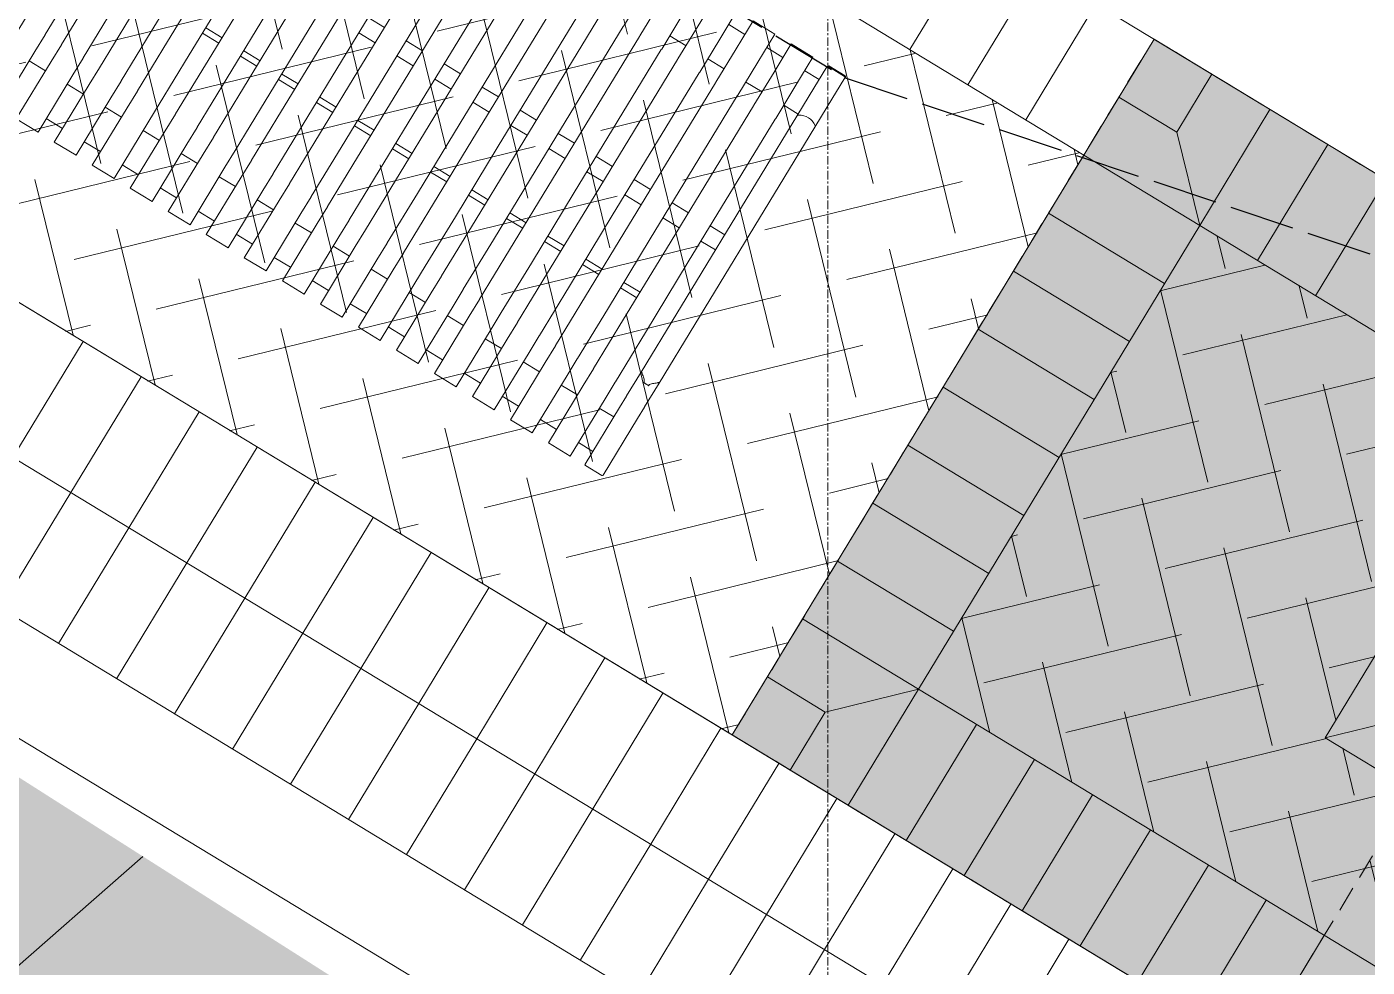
# Model space of a CAD drawing. Header units: inches. Extents: x 3268 to 7018, y 976 to 6708.
# Drawn here: x 4640.5 to 4719.6, y 1883.7 to 1939.2 of the extents above; entities that cross this region are included whole.
import ezdxf

# ---------------------------------------------------------------- set-up
doc = ezdxf.new("R2010")
doc.units = ezdxf.units.IN
doc.header["$MEASUREMENT"] = 0
for name, pattern in [('Grid Line 1_2_', [0.8749999999999999, 0.4999999999999999, -0.125, 0.125, -0.125]), ('IMPORT-DASHED4', [2.25, 1.5, -0.7499999999999998]), ('IMPORT-EASEMENT2', [4.799999999999999, 3.839999999999999, -0.9599999999999999])]:
    doc.linetypes.add(name, pattern=pattern)
for name, color, linetype, lineweight in [('C-ANNO-5FT-PED-ZONE', 130, 'Continuous', 25), ('C-CURB-BACK', 40, 'Continuous', 13), ('C-CURB-FACE', 80, 'Continuous', 13), ('L-MASK', 245, 'Continuous', 35), ('L-PVMT-ASPH', 140, 'Continuous', 15), ('L-PVMT-ASPH-HATC', 252, 'Continuous', 15), ('L-PVMT-BRCK-HATC', 252, 'Continuous', 15), ('L-PVMT-BRICK', 20, 'Continuous', 13), ('L-SITE-FURN-DETL', 41, 'Continuous', 9), ('L-SITE-TREE-GRAT', 250, 'Continuous', 13), ('S-GRID', 1, 'Continuous', 9), ('site_dwg', 8, 'Continuous', 9)]:
    doc.layers.add(name, color=color, linetype=linetype, lineweight=lineweight)
doc.layers.add('NPLT', color=200, linetype='Continuous', lineweight=13, plot=False)

# ---------------------------------------------------------------- blocks, each defined once
blk = doc.blocks.new('site_dwg_b1-12649367-Overall Retail Plan Opt 2')
at = {"layer": 'L-PVMT-BRCK-HATC', "color": 53}
blk.add_line((0, -7.990953345783054), (0, 0), dxfattribs=at)
blk = doc.blocks.new('site_dwg_b2-12649368-Overall Retail Plan Opt 2')
at = {"layer": 'L-PVMT-BRCK-HATC', "color": 53}
blk.add_line((0, 0), (0, 7.990953347180038), dxfattribs=at)
blk = doc.blocks.new('site_dwg_seatwall-12649373-Overall Retail Plan Opt 2')
at = {"layer": 'L-SITE-FURN-DETL', "color": 133}
for p, q in [((-10.77486152015626, 37.06250000093132), (-10.77486152015626, 35.93750000093132)), ((-4.822623370215296, 36.31764895934611), (-4.822623370215296, 36.68235104531049)), ((16.77585999760776, 37.0625000023283), (16.77585999760776, 35.93750000093132)), ((16.81995170284062, 37.06250000372528), (16.81995170284062, 35.9375000023283)), ((-9.837424300611017, 35.87500000186264), (-9.837424300611017, 34.87500000139698)), ((-7.462424299679696, 35.87500000325962), (-7.462424299679696, 34.87500000279396)), ((4.074446325190364, 35.87500000325962), (4.074446325190364, 34.87500000279396)), ((5.124446324072777, 35.87500000325962), (5.124446324072777, 34.87500000279396)), ((13.4634609343484, 35.87500000186264), (13.4634609343484, 34.87500000279396)), ((15.83846093527973, 35.87500000325962), (15.83846093527973, 34.87500000279396)), ((-9.837424300611017, 33.37500000279396), (-9.837424300611017, 32.25000000139698)), ((-7.462424299679696, 33.37500000279396), (-7.462424299679696, 32.25000000279396)), ((-0.7460349379107355, 32.25000000139698), (-0.7460349379107355, 33.37500000279396)), ((-0.3710349379107356, 32.25000000279396), (-0.3710349379107356, 33.37500000279396)), ((4.074446325190364, 33.37500000279396), (4.074446325190364, 32.25000000279396)), ((5.124446326866745, 33.37500000279396), (5.124446326866745, 32.25000000279396)), ((13.46346093714237, 33.37500000139698), (13.46346093714237, 32.25000000139698)), ((15.83846093807369, 33.37500000279396), (15.83846093807369, 32.25000000279396)), ((-9.837424303404985, 30.75000000279396), (-9.837424303404985, 29.62500000279396)), ((-7.462424302473663, 30.75000000279396), (-7.462424302473663, 29.62500000139698)), ((-0.7460349407047032, 29.62500000279396), (-0.7460349407047032, 30.75000000279396)), ((-0.3710349379107356, 29.62500000139698), (-0.3710349379107356, 30.75000000279396)), ((4.074446325190364, 30.75000000139698), (4.074446325190364, 29.62500000279396)), ((5.124446326866745, 30.75000000279396), (5.124446326866745, 29.62500000279396)), ((13.46346093714237, 30.75000000279396), (13.46346093714237, 29.62500000279396)), ((15.83846093527973, 30.75000000139698), (15.83846093527973, 29.62500000279396)), ((-9.83742429781705, 28.12500000279396), (-9.83742429781705, 27.00000000279396)), ((-7.462424299679696, 28.12500000279396), (-7.462424299679696, 27.00000000279396)), ((-0.7460349379107355, 27.00000000279396), (-0.7460349379107355, 28.12500000279396)), ((-0.3710349379107356, 27.00000000279396), (-0.3710349379107356, 28.12500000279396)), ((4.074446325190364, 28.12500000279396), (4.074446325190364, 27.00000000139698)), ((5.124446326866745, 28.12500000139698), (5.124446326866745, 27.00000000139698)), ((13.46346093714237, 28.12500000279396), (13.46346093714237, 27.00000000279396)), ((-9.837424300611017, 25.50000000279396), (-9.837424300611017, 24.37500000279396)), ((-7.462424302473663, 25.50000000279396), (-7.462424302473663, 24.37500000279396)), ((-0.7460349407047032, 24.37500000279396), (-0.7460349407047032, 25.50000000139698)), ((-0.3710349379107356, 24.37500000279396), (-0.3710349379107356, 25.50000000279396)), ((4.074446325190364, 25.50000000279396), (4.074446325190364, 24.37500000139698)), ((5.124446324072777, 25.50000000139698), (5.124446324072777, 24.37500000279396)), ((-9.837424300611017, 22.87500000279396), (-9.837424300611017, 21.75000000279396)), ((-7.462424299679696, 22.87500000139698), (-7.462424299679696, 21.75000000279396)), ((-0.7460349379107355, 21.75000000279396), (-0.7460349379107355, 22.87500000279396)), ((-0.3710349407047033, 21.75000000279396), (-0.3710349407047033, 22.87500000139698)), ((4.074446325190364, 22.87500000279396), (4.074446325190364, 21.75000000279396)), ((5.124446324072777, 22.87500000279396), (5.124446324072777, 21.75000000279396)), ((-9.837424300611017, 20.25000000139698), (-9.837424300611017, 19.12500000139698)), ((-7.462424299679696, 20.25000000279396), (-7.462424299679696, 19.12500000279396)), ((-0.7460349379107355, 19.12500000279396), (-0.7460349379107355, 20.25000000279396)), ((-0.3710349379107356, 19.12500000279396), (-0.3710349379107356, 20.25000000139698)), ((4.074446322396397, 20.25000000279396), (4.074446322396397, 19.12500000279396)), ((5.124446326866745, 20.25000000279396), (5.124446326866745, 19.12500000139698)), ((-9.837424300611017, 17.62500000139698), (-9.837424300611017, 16.50000000279396)), ((-7.462424302473663, 17.62500000279396), (-7.462424302473663, 16.50000000279396)), ((-0.7460349407047032, 16.50000000139698), (-0.7460349407047032, 17.62500000139698)), ((-0.3710349407047033, 16.50000000279396), (-0.3710349407047033, 17.62500000279396)), ((4.074446327984332, 17.62500000279396), (4.074446327984332, 16.50000000279396)), ((5.124446324072777, 17.62500000279396), (5.124446324072777, 16.50000000279396)), ((-9.837424300611017, 15.00000000279397), (-9.837424300611017, 13.87500000279397)), ((-7.462424299679696, 15.00000000139698), (-7.462424299679696, 13.87500000139698)), ((-0.7460349407047032, 13.87500000279397), (-0.7460349407047032, 15.00000000139698)), ((-0.3710349407047033, 13.87500000139698), (-0.3710349407047033, 15.00000000139698)), ((4.074446325190364, 15.00000000279397), (4.074446325190364, 13.87500000279397)), ((5.124446326866745, 15.00000000279397), (5.124446326866745, 13.87500000279397)), ((-9.837424303404985, 12.37500000139698), (-9.837424303404985, 11.25000000139698)), ((-7.462424302473663, 12.37500000139698), (-7.462424302473663, 11.25000000279397)), ((-0.7460349407047032, 11.25000000279397), (-0.7460349407047032, 12.37500000279397)), ((-0.3710349379107356, 11.25000000139698), (-0.3710349379107356, 12.37500000279397)), ((4.074446325190364, 12.37500000139698), (4.074446325190364, 11.25000000139698)), ((5.124446324072777, 12.37500000139698), (5.124446324072777, 11.25000000279397)), ((-9.837424300611017, 9.750000002793966), (-9.837424300611017, 8.625000001396982)), ((-7.462424299679696, 9.750000002793966), (-7.462424299679696, 8.625000002793966)), ((-0.7460349379107355, 8.625000001396982), (-0.7460349379107355, 9.750000002793966)), ((-0.3710349379107356, 8.625000002793966), (-0.3710349379107356, 9.750000002793966)), ((-9.837424300611017, 7.125000002793967), (-9.837424300611017, 5.999999999999999)), ((-7.462424299679696, 7.125000002793967), (-7.462424299679696, 6.000000001396983)), ((-0.7460349379107355, 6.000000002793967), (-0.7460349379107355, 7.125000002793967)), ((-0.3710349379107356, 6.000000002793967), (-0.3710349379107356, 7.125000002793967)), ((-9.837424300611017, 4.500000001396983), (-9.837424300611017, 3.375000002793967)), ((-7.462424299679696, 4.500000002793967), (-7.462424299679696, 3.375000002793967)), ((-0.7460349379107355, 3.375000002793967), (-0.7460349379107355, 4.500000002793967)), ((-0.3710349407047033, 3.375000002793967), (-0.3710349407047033, 4.500000002793967)), ((-9.83742429781705, 1.875000002793968), (-9.83742429781705, 0.7500000027939676)), ((-7.462424299679696, 1.875000002793968), (-7.462424299679696, 0.7500000027939676)), ((-9.837424300611017, -0.7499999972060322), (-9.837424300611017, -1.874999997206032)), ((-7.462424302473663, -0.749999998603016), (-7.462424302473663, -1.874999997206032)), ((-7.462424299679696, -3.374999998603016), (-7.462424299679696, -4.499999997206031))]:
    blk.add_line(p, q, dxfattribs=at)
at = {"layer": 'L-SITE-FURN-DETL', "color": 133, "flags": 128}
for points in [[(16.74842807091772, 37.12500000279396), (16.71335999853909, 37.12500000279396), (14.70997481513768, 37.12500000279396), (13.30513571854681, 37.12500000279396), (9.263165311887859, 37.12500000279396), (-0.3056832393631339, 37.12500000279396), (-4.36625154968351, 37.12500000279396), (-6.01075614709407, 37.12500000279396), (-6.030566347762941, 37.12500000279396), (-6.805258967913686, 37.12500000279396), (-10.71236151829362, 37.12500000279396)], [(16.74842806812375, 35.87500000186264), (16.71335999574512, 35.87500000186264), (14.70997481513768, 35.87500000186264), (13.30513572134077, 35.87500000186264), (9.263165311887859, 35.87500000186264), (-0.3056832393631339, 35.87500000186264), (-4.36625154968351, 35.87500000186264), (-6.010756144300102, 35.87500000186264), (-6.030566347762941, 35.87500000186264), (-6.805258965119719, 35.87500000186264), (-10.71236151829362, 35.87500000186264)]]:
    blk.add_lwpolyline(points, dxfattribs=at)
for points in [[(12.50366958137601, 33.37500000279396), (12.54724745359272, 33.37500000279396), (14.83616689033806, 33.37500000279396), (16.77596093527972, 33.37500000279396), (16.77596093527972, 34.87500000279396), (14.83616689033806, 34.87500000279396), (12.54724745359272, 34.87500000279396), (12.50366958416998, 34.87500000279396), (2.63853739388287, 34.87500000279396), (-2.235896377824246, 34.87500000279396), (-5.640168118290602, 34.87500000279396), (-5.658659954555332, 34.87500000279396), (-6.811271360144018, 34.87500000279396), (-10.77455251011997, 34.87500000279396), (-10.77455251011997, 33.37500000279396), (-6.811271360144018, 33.37500000279396), (-5.658659960143267, 33.37500000279396), (-5.640168118290602, 33.37500000279396), (-2.235896377824246, 33.37500000279396), (2.638537391088903, 33.37500000279396)], [(12.50366958416998, 30.75000000279396), (12.54724745079875, 30.75000000279396), (14.83616689033806, 30.75000000279396), (16.77596093527972, 30.75000000279396), (16.77596093527972, 32.25000000279396), (14.83616689033806, 32.25000000279396), (12.54724745079875, 32.25000000279396), (12.50366958137601, 32.25000000279396), (2.638537391088903, 32.25000000279396), (-2.235896377824246, 32.25000000279396), (-5.640168118290602, 32.25000000279396), (-5.658659954555332, 32.25000000279396), (-6.811271360144018, 32.25000000279396), (-10.77455250732601, 32.25000000279396), (-10.77455250732601, 30.75000000279396), (-6.811271362937986, 30.75000000279396), (-5.658659954555332, 30.75000000279396), (-5.640168115496635, 30.75000000279396), (-2.235896377824246, 30.75000000279396), (2.638537391088903, 30.75000000279396)], [(12.50366958137601, 28.12500000279396), (2.638537391088903, 28.12500000279396), (-2.235896377824246, 28.12500000279396), (-5.640168118290602, 28.12500000279396), (-5.658659957349299, 28.12500000279396), (-6.811271360144018, 28.12500000279396), (-10.77455251011997, 28.12500000279396), (-10.77455251011997, 29.62500000279396), (-6.811271360144018, 29.62500000279396), (-5.658659957349299, 29.62500000279396), (-5.640168118290602, 29.62500000279396), (-2.235896377824246, 29.62500000279396), (2.638537391088903, 29.62500000279396), (12.50366958137601, 29.62500000279396), (12.54724745359272, 29.62500000279396), (14.83616688754409, 29.62500000279396), (16.77596093807369, 29.62500000279396), (16.77596093807369, 28.12500000279396), (14.83616688754409, 28.12500000279396), (12.54724745359272, 28.12500000279396)], [(-10.77455251011997, 25.50000000279396), (-10.77455251011997, 27.00000000279396), (-6.811271362937986, 27.00000000279396), (-5.658659957349299, 27.00000000279396), (-5.640168118290602, 27.00000000279396), (-2.235896380618214, 27.00000000279396), (2.638537388294935, 27.00000000279396), (12.50366958137601, 27.00000000279396), (12.54724745359272, 27.00000000279396), (14.83616689033806, 27.00000000279396), (16.77596093527972, 27.00000000279396), (16.77596093527972, 25.50000000279396), (14.83616688754409, 25.50000000279396), (12.54724745638668, 25.50000000279396), (12.50366958137601, 25.50000000279396), (2.638537388294935, 25.50000000279396), (-2.235896377824246, 25.50000000279396), (-5.640168118290602, 25.50000000279396), (-5.658659957349299, 25.50000000279396), (-6.811271360144018, 25.50000000279396)], [(12.50366958137601, 22.87500000139698), (12.54724745359272, 22.87500000139698), (14.83616688754409, 22.87500000139698), (16.77596093527972, 22.87500000139698), (16.77596093527972, 24.37500000279396), (14.83616688754409, 24.37500000279396), (12.54724745359272, 24.37500000279396), (12.50366958137601, 24.37500000279396), (2.638537391088903, 24.37500000279396), (-2.235896375030279, 24.37500000279396), (-5.640168118290602, 24.37500000279396), (-5.658659957349299, 24.37500000279396), (-6.811271362937986, 24.37500000279396), (-10.77455251011997, 24.37500000279396), (-10.77455251011997, 22.87500000279396), (-6.811271362937986, 22.87500000279396), (-5.658659957349299, 22.87500000279396), (-5.64016812108457, 22.87500000279396), (-2.235896377824246, 22.87500000279396), (2.638537391088903, 22.87500000279396)], [(12.50366958137601, 20.25000000279396), (2.638537391088903, 20.25000000279396), (-2.235896375030279, 20.25000000279396), (-5.640168118290602, 20.25000000279396), (-5.658659957349299, 20.25000000279396), (-6.811271360144018, 20.25000000279396), (-10.77455250732601, 20.25000000279396), (-10.77455250732601, 21.75000000279396), (-6.811271360144018, 21.75000000279396), (-5.658659957349299, 21.75000000279396), (-5.640168115496635, 21.75000000279396), (-2.235896375030279, 21.75000000279396), (2.638537391088903, 21.75000000279396), (12.50366958416998, 21.75000000279396), (12.54724745638668, 21.75000000279396), (14.83616689033806, 21.75000000279396), (16.77596093527972, 21.75000000279396), (16.77596093527972, 20.25000000279396), (14.83616688754409, 20.25000000279396), (12.54724745359272, 20.25000000279396)], [(12.50366958416998, 17.62500000279396), (2.638537391088903, 17.62500000279396), (-2.235896377824246, 17.62500000279396), (-5.640168115496635, 17.62500000279396), (-5.658659957349299, 17.62500000279396), (-6.811271360144018, 17.62500000279396), (-10.77455250732601, 17.62500000279396), (-10.77455250732601, 19.12500000139698), (-6.811271360144018, 19.12500000139698), (-5.658659960143267, 19.12500000139698), (-5.640168118290602, 19.12500000139698), (-2.235896377824246, 19.12500000139698), (2.638537391088903, 19.12500000139698), (12.50366958137601, 19.12500000139698), (12.54724745359272, 19.12500000139698), (14.83616688754409, 19.12500000139698), (16.77596093527972, 19.12500000139698), (16.77596093527972, 17.62500000279396), (14.83616689033806, 17.62500000279396), (12.54724745359272, 17.62500000279396)], [(12.50366958137601, 15.00000000139698), (12.54724745359272, 15.00000000139698), (14.83616689033806, 15.00000000139698), (16.77596093527972, 15.00000000139698), (16.77596093527972, 16.50000000279396), (14.83616689033806, 16.50000000279396), (12.54724745359272, 16.50000000279396), (12.50366958137601, 16.50000000279396), (2.63853739388287, 16.50000000279396), (-2.235896377824246, 16.50000000279396), (-5.640168118290602, 16.50000000279396), (-5.658659957349299, 16.50000000279396), (-6.811271360144018, 16.50000000279396), (-10.77455251011997, 16.50000000279396), (-10.77455251011997, 15.00000000279397), (-6.811271360144018, 15.00000000279397), (-5.658659960143267, 15.00000000279397), (-5.640168118290602, 15.00000000279397), (-2.235896377824246, 15.00000000279397), (2.638537391088903, 15.00000000279397)], [(12.50366958416998, 12.37500000279397), (12.54724745359272, 12.37500000279397), (14.83616689033806, 12.37500000279397), (16.77596093527972, 12.37500000279397), (16.77596093527972, 13.87500000139698), (14.83616689033806, 13.87500000139698), (12.54724745079875, 13.87500000139698), (12.50366958137601, 13.87500000139698), (2.638537391088903, 13.87500000139698), (-2.235896377824246, 13.87500000139698), (-5.640168115496635, 13.87500000139698), (-5.658659954555332, 13.87500000139698), (-6.811271360144018, 13.87500000139698), (-10.77455250732601, 13.87500000139698), (-10.77455250732601, 12.37500000279397), (-6.811271362937986, 12.37500000279397), (-5.658659954555332, 12.37500000279397), (-5.640168115496635, 12.37500000279397), (-2.235896375030279, 12.37500000279397), (2.638537391088903, 12.37500000279397)], [(12.50366958137601, 9.750000002793966), (2.638537391088903, 9.750000002793966), (-2.235896377824246, 9.750000002793966), (-5.640168118290602, 9.750000002793966), (-5.658659957349299, 9.750000002793966), (-6.811271360144018, 9.750000002793966), (-10.77455250732601, 9.750000002793966), (-10.77455250732601, 11.25000000139698), (-6.811271360144018, 11.25000000139698), (-5.658659957349299, 11.25000000139698), (-5.640168118290602, 11.25000000139698), (-2.235896377824246, 11.25000000139698), (2.638537391088903, 11.25000000139698), (12.50366958137601, 11.25000000139698), (12.54724745359272, 11.25000000139698), (14.83616688754409, 11.25000000139698), (16.77596093527972, 11.25000000139698), (16.77596093527972, 9.750000002793966), (14.83616688754409, 9.750000002793966), (12.54724745359272, 9.750000002793966)], [(12.50366958137601, 7.125000002793967), (2.638537391088903, 7.125000002793967), (-2.235896377824246, 7.125000002793967), (-5.640168118290602, 7.125000002793967), (-5.658659957349299, 7.125000002793967), (-6.811271360144018, 7.125000002793967), (-10.77455251011997, 7.125000002793967), (-10.77455251011997, 8.625000001396982), (-6.811271362937986, 8.625000001396982), (-5.658659957349299, 8.625000001396982), (-5.640168118290602, 8.625000001396982), (-2.235896377824246, 8.625000001396982), (2.638537388294935, 8.625000001396982), (12.50366958137601, 8.625000001396982), (12.54724745359272, 8.625000001396982), (14.83616689033806, 8.625000001396982), (16.77596093527972, 8.625000001396982), (16.77596093527972, 7.125000002793967), (14.83616688754409, 7.125000002793967), (12.54724745359272, 7.125000002793967)], [(12.50366957858205, 4.500000002793967), (12.54724745359272, 4.500000002793967), (14.83616689033806, 4.500000002793967), (16.77596093527972, 4.500000002793967), (16.77596093527972, 6.000000002793967), (14.83616688754409, 6.000000002793967), (12.54724745359272, 6.000000002793967), (12.50366958137601, 6.000000002793967), (2.638537391088903, 6.000000002793967), (-2.235896375030279, 6.000000002793967), (-5.640168118290602, 6.000000002793967), (-5.658659957349299, 6.000000002793967), (-6.811271362937986, 6.000000002793967), (-10.77455250453204, 6.000000002793967), (-10.77455250453204, 4.500000001396983), (-6.811271362937986, 4.500000001396983), (-5.658659957349299, 4.500000001396983), (-5.64016812108457, 4.500000001396983), (-2.235896377824246, 4.500000001396983), (2.638537391088903, 4.500000001396983)], [(12.50366958137601, 1.875000002793968), (2.638537391088903, 1.875000002793968), (-2.235896375030279, 1.875000002793968), (-5.640168118290602, 1.875000002793968), (-5.658659957349299, 1.875000002793968), (-6.811271360144018, 1.875000002793968), (-10.77455250732601, 1.875000002793968), (-10.77455250732601, 3.375000002793967), (-6.811271360144018, 3.375000002793967), (-5.658659957349299, 3.375000002793967), (-5.640168115496635, 3.375000002793967), (-2.235896375030279, 3.375000002793967), (2.638537391088903, 3.375000002793967), (12.50366958137601, 3.375000002793967), (12.54724745359272, 3.375000002793967), (14.83616689033806, 3.375000002793967), (16.77596093527972, 3.375000002793967), (16.77596093527972, 1.875000002793968), (14.83616688754409, 1.875000002793968), (12.54724745359272, 1.875000002793968)], [(12.50366958416998, -0.749999998603016), (12.54724745359272, -0.749999998603016), (14.83616689033806, -0.749999998603016), (16.77596093248576, -0.749999998603016), (16.77596093248576, 0.7500000027939676), (14.83616689033806, 0.7500000027939676), (12.54724745359272, 0.7500000027939676), (12.50366958137601, 0.7500000027939676), (2.638537391088903, 0.7500000027939676), (-2.235896377824246, 0.7500000027939676), (-5.640168118290602, 0.7500000027939676), (-5.658659957349299, 0.7500000027939676), (-6.811271360144018, 0.7500000027939676), (-10.77455250732601, 0.7500000027939676), (-10.77455250732601, -0.7499999972060322), (-6.811271360144018, -0.7499999972060322), (-5.658659957349299, -0.7499999972060322), (-5.640168115496635, -0.7499999972060322), (-2.235896377824246, -0.7499999972060322), (2.638537391088903, -0.7499999972060322)], [(12.50366958137601, -3.374999998603016), (2.638537391088903, -3.374999998603016), (-2.235896377824246, -3.374999998603016), (-5.640168118290602, -3.374999998603016), (-5.658659960143267, -3.374999998603016), (-6.811271360144018, -3.374999998603016), (-10.77455251011997, -3.374999998603016), (-10.77455251011997, -1.874999997206032), (-6.811271360144018, -1.874999997206032), (-5.658659960143267, -1.874999997206032), (-5.640168118290602, -1.874999997206032), (-2.235896377824246, -1.874999997206032), (2.63853739388287, -1.874999997206032), (12.50366958137601, -1.874999997206032), (12.54724745359272, -1.874999997206032), (14.83616689033806, -1.874999997206032), (16.77596093527972, -1.874999997206032), (16.77596093527972, -3.374999998603016), (14.83616689033806, -3.374999998603016), (12.54724745359272, -3.374999998603016)], [(12.50366958416998, -5.999999997206031), (2.638537391088903, -5.999999997206031), (-2.235896375030279, -5.999999997206031), (-5.640168115496635, -5.999999997206031), (-5.658659954555332, -5.999999997206031), (-6.811271360144018, -5.999999997206031), (-10.77455250732601, -5.999999997206031), (-10.77455250732601, -4.499999997206031), (-6.811271362937986, -4.499999997206031), (-5.658659954555332, -4.499999997206031), (-5.640168115496635, -4.499999997206031), (-2.235896377824246, -4.499999997206031), (2.638537391088903, -4.499999997206031), (12.50366958416998, -4.499999997206031), (12.54724745079875, -4.499999997206031), (14.83616689033806, -4.499999997206031), (16.77596093527972, -4.499999997206031), (16.77596093527972, -5.999999997206031), (14.83616689033806, -5.999999997206031), (12.54724745359272, -5.999999997206031)]]:
    blk.add_lwpolyline(points, close=True, dxfattribs=at)
at = {"layer": 'L-SITE-FURN-DETL', "color": 133}
for centre, radius, start, end in [((-10.71236152108759, 37.0625000023283), 0.0625, 90, 180), ((13.30513571854681, 37.00000000186264), 0.1250000000000001, 34.84990458106956, 90), ((12.5870653912425, 36.5000000023283), 0.9999999999999998, 325.1500954244038, 34.84990458107003), ((16.71335999853909, 37.0625000023283), 0.0625, 0, 90), ((-10.71236151829362, 35.93750000093132), 0.0625, 180, 269.9999999999996), ((13.30513572134077, 36.00000000139698), 0.125, 269.9999999999996, 325.1500954244038), ((16.71335999853909, 35.93750000093132), 0.0625, 269.9999999999996, 0)]:
    blk.add_arc(centre, radius, start, end, dxfattribs=at)
blk.add_ellipse((-5.757597190327941, 36.5000000023283), major_axis=(0, 1.000000000000003), ratio=0.9509173864534041, start_param=4.529011922346991, end_param=4.895766038422378, dxfattribs=at)
for points, knots in [([(-4.822623370215296, 36.68235104531049), (-4.805710078217088, 36.67318885261192), (-4.788769807666539, 36.66799079440533), (-4.771774373017251, 36.66799079440533), (-4.741212453693151, 36.66799079580232), (-4.71085825189948, 36.68526503629982), (-4.649994576349854, 36.73615966318174), (-4.619412451051175, 36.76903391908854), (-4.527356296777724, 36.87278350023552), (-4.465677302330731, 36.94849495729431), (-4.395348164252936, 37.03017433919012), (-4.381362880580126, 37.04626638628542), (-4.367052261717617, 37.0625000023283)], [-0.1491138614741737, -0.1491138614741737, -0.1491138614741737, -0.1491138614741737, 0, 0, 0, 0.2681429950059819, 0.2681429950059819, 0.5362859900119639, 0.5362859900119639, 1.072571980023928, 1.072571980023928, 1.200210453470449, 1.200210453470449, 1.200210453470449, 1.200210453470449]), ([(-4.360549843870102, 37.07142857462167), (-4.352960357442497, 37.08462897967546), (-4.350537688471376, 37.09714571759104), (-4.35244199540466, 37.11254605371504), (-4.354346014559268, 37.11715467693283), (-4.359600579366087, 37.12333545740693), (-4.362795920111238, 37.12495234608649), (-4.366153464652597, 37.12499965773895), (-4.366202501580118, 37.12500000279396), (-4.36625154968351, 37.12500000279396)], [0.02155198211325224, 0.02155198211325224, 0.02155198211325224, 0.02155198211325224, 0.1178898585910458, 0.1178898585910458, 0.1734160026692146, 0.1734160026692146, 0.2261946310801323, 0.2261946310801323, 0.2269766653564199, 0.2269766653564199, 0.2269766653564199, 0.2269766653564199]), ([(16.81995170284062, 37.06250000372528), (16.81995170284062, 37.06988277984782), (16.81805065646767, 37.07853574678301), (16.81179455481469, 37.0925022647716), (16.80614197254181, 37.10014391737058), (16.79398493561893, 37.11134212324395), (16.78514141589403, 37.11667921207845), (16.76850452553481, 37.12304365402087), (16.75763310771435, 37.12500000279396), (16.74842807091772, 37.12500000279396)], [0.1986569407546984, 0.1986569407546984, 0.1986569407546984, 0.1986569407546984, 0.2208052740807499, 0.2208052740807499, 0.2445679698393686, 0.2445679698393686, 0.2703909635995069, 0.2703909635995069, 0.2980060711856045, 0.2980060711856045, 0.2980060711856045, 0.2980060711856045]), ([(-4.367052261717617, 35.9375000023283), (-4.381362880580126, 35.95373361837118), (-4.395348164252936, 35.96982566546648), (-4.465677299536764, 36.05150504596531), (-4.527356296777724, 36.12721650581806), (-4.619412448257207, 36.23096608556806), (-4.649994579143821, 36.26384034007787), (-4.710858254693448, 36.31473496835678), (-4.741212453693151, 36.33200920885428), (-4.788769804872572, 36.3320092074573), (-4.805710078217088, 36.32681115204468), (-4.822623370215296, 36.31764895934611)], [8.664694582897864, 8.664694582897864, 8.664694582897864, 8.664694582897864, 8.792333056344381, 8.792333056344381, 9.328619046356344, 9.328619046356344, 9.596762041362325, 9.596762041362325, 9.864905036368308, 9.864905036368308, 10.01401889784248, 10.01401889784248, 10.01401889784248, 10.01401889784248]), ([(-4.36625154968351, 35.87500000186264), (-4.366202501580118, 35.87500000186264), (-4.366153464652597, 35.87500034831464), (-4.362795920111238, 35.8750476585701), (-4.359600576572119, 35.87666454724967), (-4.354346014559268, 35.88284532772376), (-4.352441992610692, 35.88745395094156), (-4.350537688471376, 35.90285428706556), (-4.352960360236465, 35.91537102498113), (-4.360549843870102, 35.92857143143191)], [-0.0006647509995908134, -0.0006647509995908134, -0.0006647509995908134, -0.0006647509995908134, 0, 0, 0.04486331582192168, 0.04486331582192168, 0.09206209531146348, 0.09206209531146348, 0.1739519917534181, 0.1739519917534181, 0.1739519917534181, 0.1739519917534181]), ([(16.74842806812375, 35.87500000186264), (16.75763310771435, 35.87500000325962), (16.76850452553481, 35.87695635063573), (16.78514141589403, 35.88332079118117), (16.79398493561893, 35.88865788280963), (16.80614197254181, 35.899856088683), (16.81179455202073, 35.907497739885), (16.81805065646767, 35.92146425787359), (16.81995170284062, 35.93011722480878), (16.81995170284062, 35.9375000023283)], [0.496621691833196, 0.496621691833196, 0.496621691833196, 0.496621691833196, 0.52423679941929, 0.52423679941929, 0.5500597931794311, 0.5500597931794311, 0.573822488938045, 0.573822488938045, 0.5959708222641005, 0.5959708222641005, 0.5959708222641005, 0.5959708222641005])]:
    blk.add_open_spline(points, degree=3, knots=knots, dxfattribs=at)
for points in [[(-4.367052261717617, 37.0625000023283), (-4.365056946873664, 37.06476344168185), (-4.362626831978559, 37.06781606934964), (-4.360549843870102, 37.07142857462167)], [(-4.360549843870102, 35.92857143143191), (-4.362621721811592, 35.93217505188658), (-4.365047704428433, 35.93522608000784), (-4.367052261717617, 35.9375000023283)]]:
    blk.add_open_spline(points, degree=3, dxfattribs=at)
blk = doc.blocks.new('site_dwg_tree_grate_pvr-V278-Overall Retail Plan Opt 2')
at = {"layer": 'L-MASK', "lineweight": 15}
blk.add_hatch(color=10, dxfattribs=at).paths.add_polyline_path([(36.00000000000272, 3.41060513164848e-12), (36.00000000000272, 48.00000000000272), (-35.99999999999726, 48.00000000000272), (-35.99999999999726, 2.728484105318784e-12)])
at = {"layer": 'L-PVMT-BRCK-HATC'}
h = blk.add_hatch(dxfattribs=at)
h.set_pattern_fill('FP_230', color=53, style=0, pattern_type=2)
h.set_pattern_definition([(135, (-28, 40), (-5.654025822367634, 4.440892098500626e-16), [11.995, -3.998]), (225, (-30.827, 42.827), (-5.654025822367634, -4.440892098500626e-16), [11.995, -3.998])])
h.paths.add_polyline_path([(28.00000000186537, 8.00000000093405), (28.00000000186537, 39.9999999990714), (-28.00000000185991, 39.9999999990714), (-27.99999999627266, 8.00000000093405)])
h.paths.add_polyline_path([(6.000000000002728, 18.00000000000272), (-6.000000005585206, 18.00000000000272), (-5.999999999997271, 30.00000000000272), (6.000000000002728, 30.00000000000272)])
at = {"layer": 'L-PVMT-BRCK-HATC', "color": 53}
for p, q in [((-24, 40.00000000186264), (-24, 47.99999999999999)), ((-19.99999999813735, 40.00000000046565), (-19.99999999813735, 47.99999999999999)), ((-28.00000001303851, 36.00000000139698), (-36.00000001117586, 36.00000000139698)), ((-28.00000001303851, 31.99999999953434), (-36.00000001117586, 31.99999999953434)), ((-28.00000001303851, 28.00000000046566), (-36.00000001117586, 28.00000000046566)), ((-28.00000001303851, 24), (-36.00000001117586, 24)), ((-28.00000001303851, 20.00000000093132), (-36.00000001117586, 20.00000000093132)), ((-28.00000001303851, 16.00000000046566), (-36.00000001117586, 16.00000000046566)), ((-28.00000001303851, 12), (-36.0000000167638, 12)), ((-24, 8.00000000093132), (-24, 0)), ((-19.99999999813735, 8.00000000093132), (-19.99999999813735, 0)), ((-16.00000000186264, 8.00000000093132), (-16.00000000186264, 0)), ((-12, 8.00000000093132), (-12, 0)), ((-7.999999998137354, 8.00000000093132), (-7.999999998137354, 0)), ((-4.000000001862644, 8.00000000093132), (-4.000000001862644, 0)), ((0, 8.00000000093132), (0, 0))]:
    blk.add_line(p, q, dxfattribs=at)
at = {"layer": 'L-PVMT-BRCK-HATC', "color": 53, "flags": 128}
for points in [[(-36.00000001117586, 44.00000000093132), (-32.00000001490115, 44.00000000093132), (-32.00000001490115, 47.99999999999999)], [(-32.00000001490115, 43.99999999953433), (-28.00000001303851, 40.00000000046565), (-36.00000001117586, 40.00000000046565)], [(35.99999999999999, 7.999999999534338), (28.00000000186264, 7.999999999534338), (28.00000000186264, 39.99999999906867), (-28.00000000186264, 39.99999999906867), (-28.00000000186264, 8.00000000093132), (28.00000000186264, 8.00000000093132), (28.00000000186264, 0)], [(-32.00000000372528, 3.999999987892806), (-28.00000001303851, 8.00000000093132), (-36.00000001117586, 8.00000000093132)], [(-36.00000000558793, 3.999999987892806), (-32.00000000372528, 3.999999987892806), (-32.00000000372528, 0)]]:
    blk.add_lwpolyline(points, dxfattribs=at)
for points in [[(-28.00000001303851, 47.99999999999999), (-28.00000001303851, 39.99999999906867)], [(-28.00000000745058, 0), (-28.00000000745058, 8.00000000093132)]]:
    blk.add_lwpolyline(points, close=True, dxfattribs=at)
at = {"layer": 'L-SITE-TREE-GRAT', "color": 253, "linetype": 'IMPORT-DASHED4'}
blk.add_line((0, 18), (0, 0), dxfattribs=at)
at = {"layer": 'L-SITE-TREE-GRAT', "color": 253, "linetype": 'IMPORT-DASHED4', "flags": 128}
blk.add_lwpolyline([(35.99999999999999, 0), (35.99999999999999, 47.99999999999999), (-35.99999999999999, 47.99999999999999), (-35.99999999999999, 0)], close=True, dxfattribs=at)
at = {"layer": 'L-SITE-TREE-GRAT', "color": 253, "flags": 128}
for points in [[(-35.99999999999999, 47.99999999999999), (35.99999999999999, 47.99999999999999), (35.99999999999999, 0), (-35.99999999999999, 0)], [(-6.000000005587935, 18), (5.999999999999999, 18), (5.999999999999999, 30), (-5.999999999999999, 30)]]:
    blk.add_lwpolyline(points, close=True, dxfattribs=at)
at = {"layer": 'NPLT', "color": 253}
blk.add_line((5.999999999999999, 30), (-6.000000005587935, 18), dxfattribs=at)
blk = doc.blocks.new('site_dwg-12440225-Overall Retail Plan Opt 2')
at = {"layer": 'L-PVMT-ASPH'}
blk.add_hatch(color=10, dxfattribs=at).paths.add_polyline_path([(24339487.97244508, 9814463.07204914), (24339509.14502984, 9814492.187709099), (24338971.2394734, 9814887.407224927), (24338950.06688864, 9814858.291564964), (24339182.17521949, 9814687.752813248)])
at = {"layer": 'L-PVMT-ASPH-HATC'}
h = blk.add_hatch(dxfattribs=at)
h.set_pattern_fill('FP_235', color=53, style=0, pattern_type=2)
h.set_pattern_definition([(37.38599999999999, (24339143.708, 9814463.072), (-9.107725642244493, 11.91844510100215), [])])
h.paths.add_polyline_path([(24339487.97244508, 9814463.07204914), (24339509.14502984, 9814492.187709099), (24338971.2394734, 9814887.407224927), (24338950.06688864, 9814858.291564964), (24339182.17521949, 9814687.752813248)])
at = {"layer": 'L-PVMT-BRCK-HATC'}
h = blk.add_hatch(dxfattribs=at)
h.set_pattern_fill('FP_233', color=53, style=0, pattern_type=2)
h.set_pattern_definition([(279.962, (24338878.036, 9815027.526), (4.629354942737908, -3.246087000397262), [11.995, -3.998]), (9.962, (24338878.727, 9815023.588), (4.629354942737908, -3.246087000397263), [11.995, -3.998])])
h.paths.add_polyline_path([(24339404.63791697, 9814599.644316014), (24339427.60292527, 9814632.395016685), (24339339.17603346, 9814694.40053906), (24339316.21102515, 9814661.64983836)])
at = {"layer": 'C-ANNO-5FT-PED-ZONE', "color": 213, "linetype": 'IMPORT-EASEMENT2', "flags": 128}
blk.add_lwpolyline([(24340893.31874154, 9815000.390094232), (24340875.24280314, 9814969.680232948), (24340869.40288803, 9814881.91431137), (24340889.92706264, 9814857.796588449), (24340874.40430799, 9814639.745099468), (24340880.50876207, 9814572.944626614), (24340840.03109242, 9813977.31996076), (24340325.92286136, 9814012.25790799), (24339613.96231484, 9814511.489359668), (24339580.94692304, 9814548.810405312), (24339508.80653985, 9814598.827990033), (24339413.85344962, 9814637.871009542), (24339307.74243177, 9814712.276758194), (24339284.12095693, 9814757.44003944), (24339211.89866129, 9814807.648620464), (24339161.49360283, 9814806.779157344), (24339151.81188077, 9814813.668659829), (24339093.9211708, 9814868.606214345), (24338859.11244131, 9815028.344299465), (24338618.62753263, 9815197.47491178), (24338556.48951734, 9815235.566259611)], dxfattribs=at)
at = {"layer": 'C-CURB-BACK', "color": 253, "flags": 128}
blk.add_lwpolyline([(24340401.93921543, 9813880.788470147), (24338872.43439575, 9814953.287384562), (24338868.98964451, 9814948.374779465)], dxfattribs=at)
at = {"layer": 'C-CURB-FACE', "color": 253}
blk.add_line((24338868.9896445, 9814948.374779465), (24340398.49446417, 9813875.875865046), dxfattribs=at)
at = {"layer": 'L-PVMT-BRCK-HATC', "color": 53, "flags": 128}
blk.add_lwpolyline([(24339339.17603344, 9814694.400539033), (24339427.60292526, 9814632.395016685), (24339339.17603346, 9814694.40053906), (24339316.21102515, 9814661.64983836), (24339404.63791697, 9814599.644316012), (24339427.60292527, 9814632.395016685)], dxfattribs=at)
at = {"layer": 'L-PVMT-BRICK', "color": 253}
for p, q in [((24339643.43794598, 9814490.820852935), (24338878.03558043, 9815027.526063398)), ((24339785.59424329, 9814332.515215315), (24338881.62039908, 9814966.387664825)), ((24339781.00124163, 9814325.965075186), (24338877.02739741, 9814959.837524693))]:
    blk.add_line(p, q, dxfattribs=at)
at = {"extrusion": (0, 0, -1), "zscale": -1, "rotation": 125.1499953787339}
blk.add_blockref('site_dwg_seatwall-12649373-Overall Retail Plan Opt 2', (-24339373.87608216, 9814645.578935305), dxfattribs=at)
for name, p, rotation in [('site_dwg_b2-12649368-Overall Retail Plan Opt 2', (24339417.77771506, 9814639.284519166), 324.9616071043781), ('site_dwg_b2-12649368-Overall Retail Plan Opt 2', (24339421.05278513, 9814636.988018338), 324.9616071043781), ('site_dwg_b2-12649368-Overall Retail Plan Opt 2', (24339424.3278552, 9814634.691517511), 324.9616071043781), ('site_dwg_tree_grate_pvr-V278-Overall Retail Plan Opt 2', (24339434.11354758, 9814578.975808552), 324.9616070893673), ('site_dwg_b2-12649368-Overall Retail Plan Opt 2', (24339363.38608113, 9814618.799592946), 324.961607044653), ('site_dwg_b2-12649368-Overall Retail Plan Opt 2', (24339366.66115119, 9814616.503092114), 324.961607044653), ('site_dwg_b2-12649368-Overall Retail Plan Opt 2', (24339369.93622126, 9814614.206591282), 324.961607044653), ('site_dwg_b2-12649368-Overall Retail Plan Opt 2', (24339373.21129132, 9814611.910090452), 324.961607044653), ('site_dwg_b1-12649367-Overall Retail Plan Opt 2', (24339366.66115119, 9814616.503092114), 324.961607044653), ('site_dwg_b2-12649368-Overall Retail Plan Opt 2', (24339376.48636139, 9814609.61358962), 324.961607044653), ('site_dwg_b1-12649367-Overall Retail Plan Opt 2', (24339369.93622126, 9814614.206591282), 324.961607044653), ('site_dwg_b2-12649368-Overall Retail Plan Opt 2', (24339379.76143145, 9814607.317088788), 324.961607044653), ('site_dwg_b1-12649367-Overall Retail Plan Opt 2', (24339373.21129132, 9814611.910090452), 324.961607044653), ('site_dwg_b2-12649368-Overall Retail Plan Opt 2', (24339383.03650152, 9814605.020587957), 324.961607044653), ('site_dwg_b1-12649367-Overall Retail Plan Opt 2', (24339376.48636139, 9814609.61358962), 324.961607044653), ('site_dwg_b2-12649368-Overall Retail Plan Opt 2', (24339386.31157159, 9814602.724087127), 324.961607044653), ('site_dwg_b1-12649367-Overall Retail Plan Opt 2', (24339379.76143145, 9814607.317088788), 324.961607044653), ('site_dwg_b2-12649368-Overall Retail Plan Opt 2', (24339389.58664165, 9814600.427586295), 324.961607044653), ('site_dwg_b1-12649367-Overall Retail Plan Opt 2', (24339383.03650152, 9814605.020587957), 324.961607044653), ('site_dwg_b2-12649368-Overall Retail Plan Opt 2', (24339392.86171171, 9814598.131085465), 324.961607044653), ('site_dwg_b1-12649367-Overall Retail Plan Opt 2', (24339386.31157159, 9814602.724087127), 324.961607044653), ('site_dwg_b2-12649368-Overall Retail Plan Opt 2', (24339396.13678178, 9814595.834584633), 324.961607044653), ('site_dwg_b1-12649367-Overall Retail Plan Opt 2', (24339389.58664165, 9814600.427586295), 324.961607044653), ('site_dwg_b2-12649368-Overall Retail Plan Opt 2', (24339399.41185185, 9814593.538083803), 324.961607044653), ('site_dwg_b1-12649367-Overall Retail Plan Opt 2', (24339392.86171171, 9814598.131085465), 324.961607044653), ('site_dwg_b2-12649368-Overall Retail Plan Opt 2', (24339402.68692191, 9814591.241582971), 324.961607044653), ('site_dwg_b1-12649367-Overall Retail Plan Opt 2', (24339396.13678178, 9814595.834584633), 324.961607044653), ('site_dwg_b2-12649368-Overall Retail Plan Opt 2', (24339405.96199198, 9814588.94508214), 324.961607044653), ('site_dwg_b1-12649367-Overall Retail Plan Opt 2', (24339399.41185185, 9814593.538083803), 324.961607044653), ('site_dwg_b2-12649368-Overall Retail Plan Opt 2', (24339409.23706204, 9814586.648581307), 324.961607044653), ('site_dwg_b1-12649367-Overall Retail Plan Opt 2', (24339402.68692191, 9814591.241582971), 324.961607044653), ('site_dwg_b2-12649368-Overall Retail Plan Opt 2', (24339412.5121321, 9814584.352080477), 324.961607044653), ('site_dwg_b1-12649367-Overall Retail Plan Opt 2', (24339405.96199198, 9814588.94508214), 324.961607044653), ('site_dwg_b2-12649368-Overall Retail Plan Opt 2', (24339415.78720217, 9814582.055579646), 324.961607044653), ('site_dwg_b1-12649367-Overall Retail Plan Opt 2', (24339409.23706204, 9814586.648581307), 324.961607044653), ('site_dwg_b2-12649368-Overall Retail Plan Opt 2', (24339419.06227224, 9814579.759078816), 324.961607044653)]:
    blk.add_blockref(name, p, dxfattribs=dict(rotation=rotation))

msp = doc.modelspace()

# ---------------------------------------------------------------- linework, layer by layer
at = {"layer": 'S-GRID', "linetype": 'Grid Line 1_2_'}
msp.add_line((4687.739059466155, 2338.447046999773), (4687.739059466152, 1191.870655694115), dxfattribs=at)

# ---------------------------------------------------------------- block references
at = {"layer": 'site_dwg', "color": 53, "lineweight": 15, "rotation": 3.810000000000009}
msp.add_blockref('site_dwg-12440225-Overall Retail Plan Opt 2', (-23628768.691637, -11408316.78144797), dxfattribs=at)

doc.saveas('drawing.dxf')
